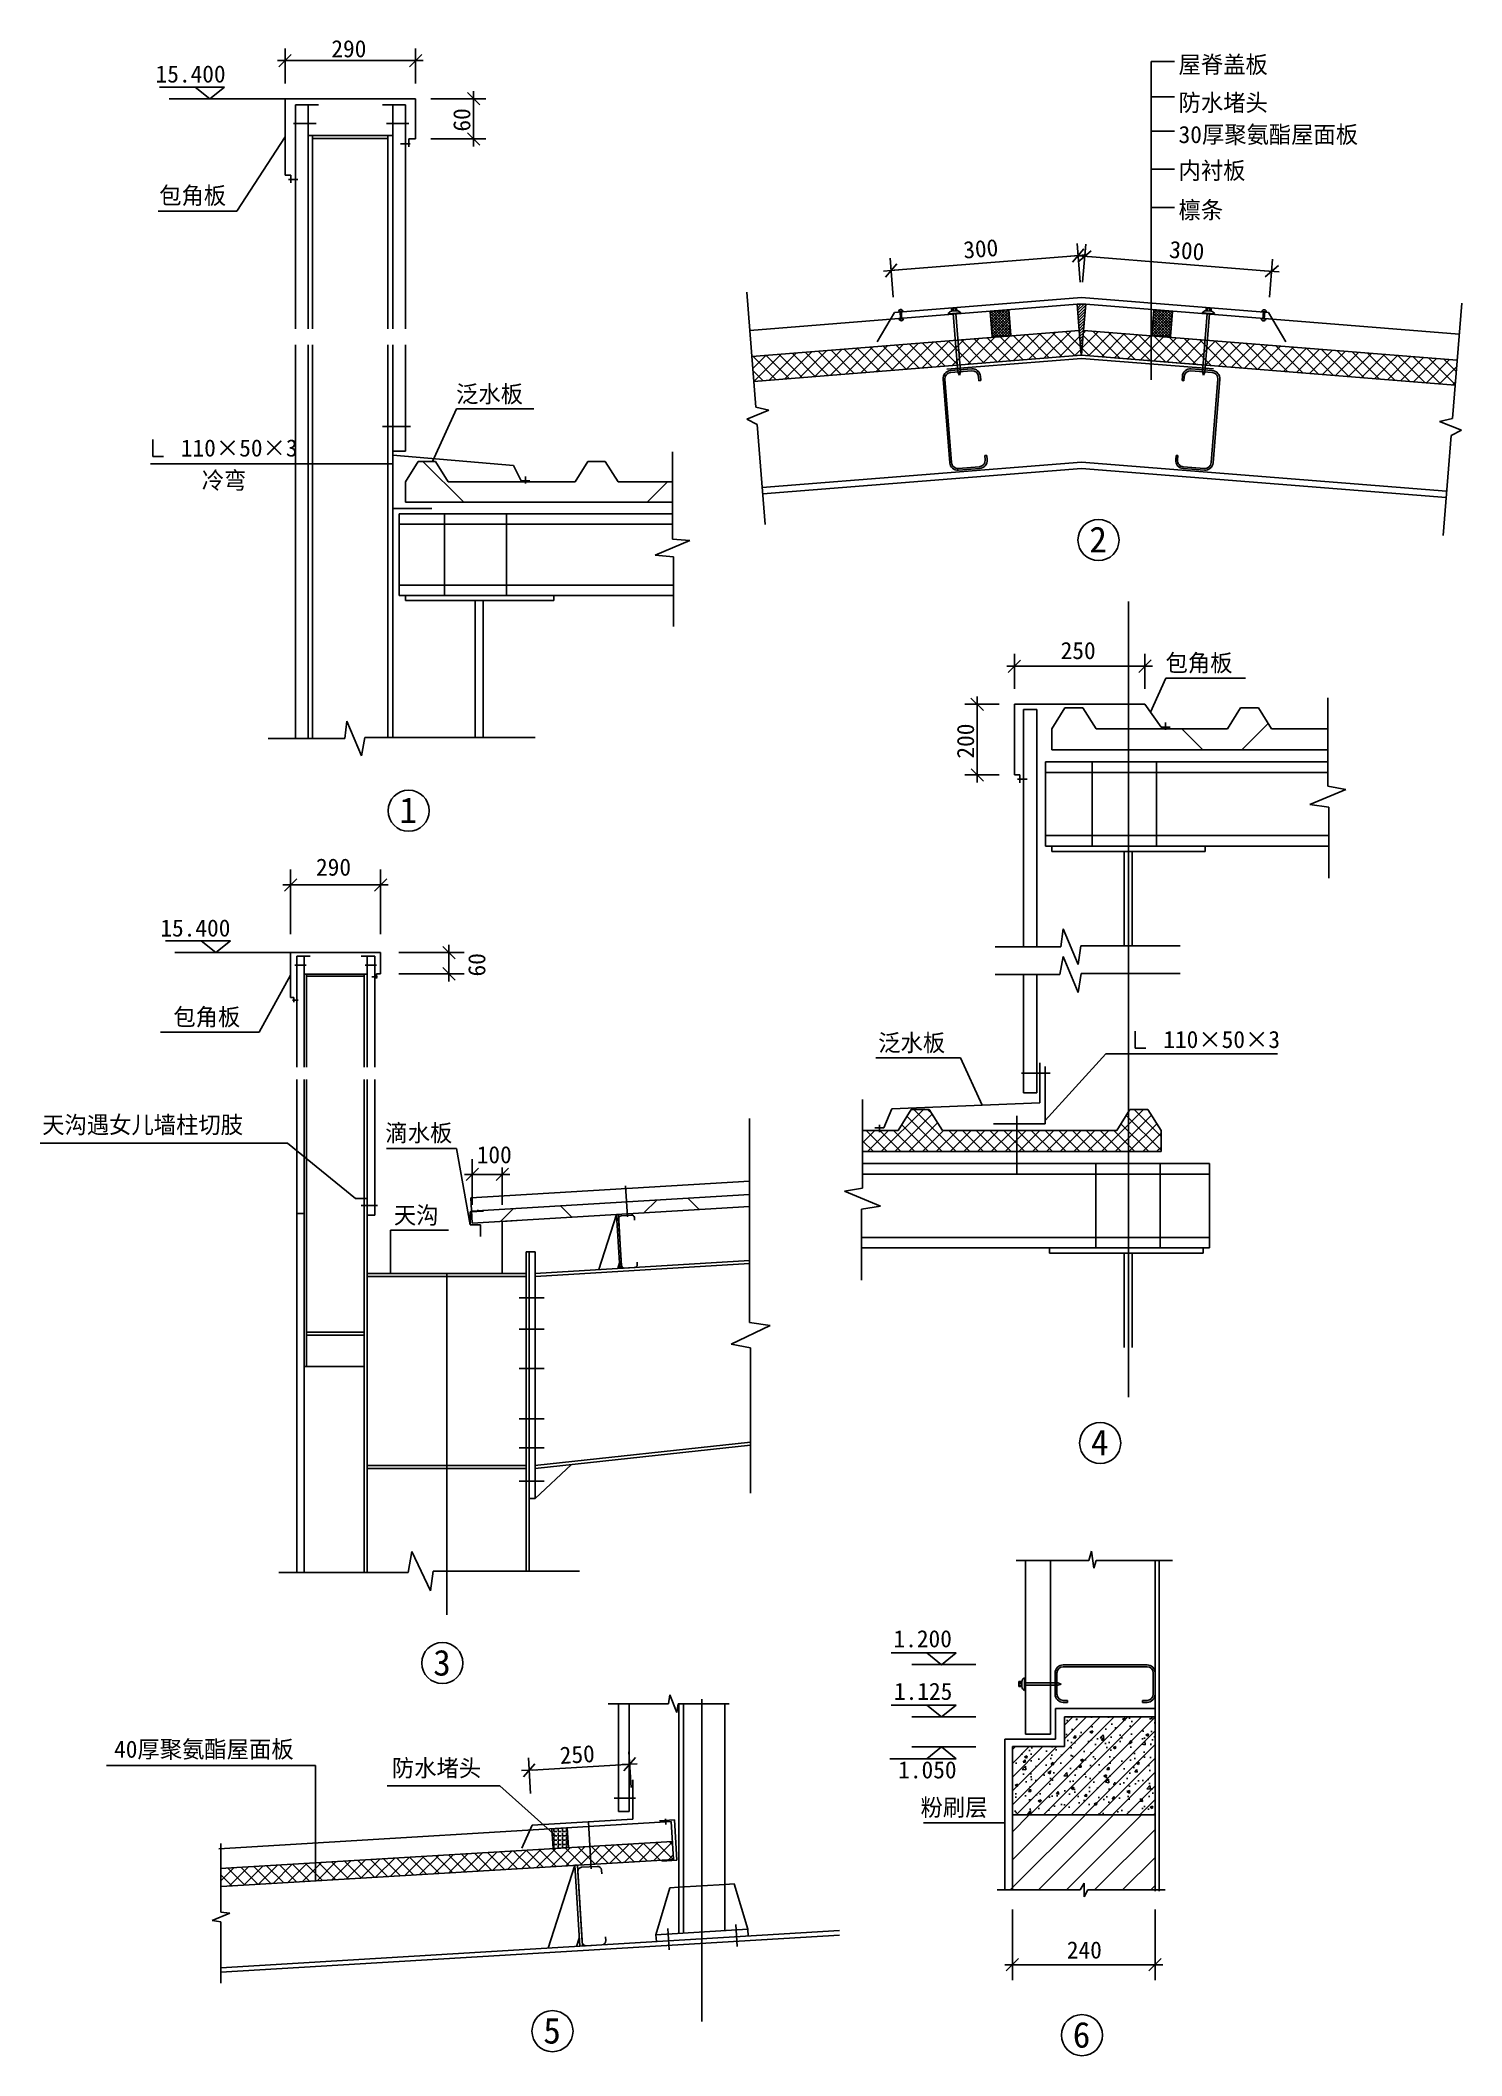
# Model space of a CAD drawing. Header units: metres. Extents: x -3063 to 43313, y -6478 to 59296.
import ezdxf

# ---------------------------------------------------------------- set-up
doc = ezdxf.new("R2010")
doc.units = ezdxf.units.M
for name, color, linetype in [('LT', 7, 'Continuous'), ('T1', 7, 'Continuous'), ('Z', 7, 'Continuous')]:
    doc.layers.add(name, color=color, linetype=linetype)

# ---------------------------------------------------------------- blocks, each defined once
blk = doc.blocks.new('USER1')
blk.add_line((-2.49, 0), (2.49, 0))
at = {"color": 5}
blk.add_lwpolyline([(-2.01, -2.01), (2.03, 2.03)], dxfattribs=at)

msp = doc.modelspace()

# ---------------------------------------------------------------- hatches: boundary and pattern name
h = msp.add_hatch()
h.set_pattern_fill('ANSI31', scale=20.4)
h.paths.add_polyline_path([(31047.09, 50683.78), (30763.98, 50683.78), (30832.32, 49829.59), (30897.4, 49016.06), (30913.67, 49016.06), (30978.75, 49829.59)])
h = msp.add_hatch()
h.set_pattern_fill('ANSI37', scale=20.4)
h.paths.add_polyline_path([(27995.84, 49625.77), (28602.97, 49674.34), (28537.37, 50494.3), (27930.24, 50445.73)])
h = msp.add_hatch()
h.set_pattern_fill('ANSI37', scale=20.4)
h.paths.add_polyline_path([(33880.83, 50445.73), (33273.7, 50494.3), (33208.1, 49674.34), (33815.23, 49625.77)])
h = msp.add_hatch()
h.set_pattern_fill('ANSI37', scale=102.02)
h.paths.add_polyline_path([(20152.41, 48975.18), (20217.49, 48161.66), (30897.4, 49016.06), (30832.32, 49829.59)])
h = msp.add_hatch()
h.set_pattern_fill('ANSI37', scale=102.02)
h.paths.add_polyline_path([(30978.75, 49829.59), (30913.67, 49016.06), (43099.08, 48041.22), (43164.16, 48854.74)])
h = msp.add_hatch()
h.set_pattern_fill('ANSI37', scale=3060)
h.paths.add_polyline_path([(17563.08, 44218.47), (17563.08, 44884.21), (15786.95, 44884.21), (15371.8, 45549.96), (14804.23, 45549.96), (14389.08, 44884.21), (10244.65, 44884.21), (9829.5, 45549.96), (9261.93, 45549.96), (8846.78, 44884.21), (8846.78, 44218.47)])
h = msp.add_hatch()
h.set_pattern_fill('ANSI37', scale=3162)
h.paths.add_polyline_path([(38946.37, 36136.37), (38946.37, 36824.19), (37111.34, 36824.19), (36682.41, 37512.01), (36096.03, 37512.01), (35667.1, 36824.19), (31385.23, 36824.19), (30956.31, 37512.01), (30369.92, 37512.01), (29941, 36824.19), (29941, 36136.37)])
h = msp.add_hatch()
h.set_pattern_fill('ANSI37', scale=979)
h.paths.add_polyline_path([(20076.04, 21235.58), (20076.04, 21627.9), (11007.51, 21083.79), (11030.97, 20692.88)])
h = msp.add_hatch()
h.set_pattern_fill('DOTS', scale=2040.3)
h.paths.add_polyline_path([(33311.68, 4581.81), (33311.68, 4852.42), (30062.44, 4852.42), (30062.44, 3851.49), (28406.14, 3851.49), (28406.14, -1068.77), (28586.06, -1068.77), (28654.35, -1000.49), (28654.35, 3607.57), (30349.05, 3607.57), (30349.05, 4581.81)])
at = {"layer": 'T1'}
h = msp.add_hatch(dxfattribs=at)
h.set_pattern_fill('ANSI37', scale=100)
h.paths.add_polyline_path([(28796.55, 23026.39), (28796.55, 23714.21), (26371.48, 23714.21), (25942.56, 24402.03), (25356.17, 24402.03), (24927.25, 23714.21), (23764.7, 23714.21), (23764.7, 23026.39)])
h.paths.add_polyline_path([(33502.72, 23026.39), (33502.72, 23714.21), (33073.79, 24402.03), (32487.41, 24402.03), (32058.48, 23714.21), (28796.55, 23714.21), (28796.55, 23026.39)])
h = msp.add_hatch(dxfattribs=at)
h.set_pattern_fill('ANSI37', scale=100)
h.paths.add_polyline_path([(17563.49, 514.54), (14866.62, 352.73), (14901.8, -233.64), (17598.68, -71.82)])
h.paths.add_polyline_path([(14901.8, -233.64), (14866.62, 352.73), (2825.65, -369.73), (2825.65, -958.2)])
at = {"layer": 'Z'}
h = msp.add_hatch(dxfattribs=at)
h.set_pattern_fill('ANSI31', scale=100)
h.paths.add_polyline_path([(30349.05, 3607.57), (28654.35, 3607.57), (28654.35, 1382.68), (33311.68, 1382.68), (33311.68, 4581.81), (30349.05, 4581.81)])
h = msp.add_hatch(dxfattribs=at)
h.set_pattern_fill('AR-CONC', scale=5)
h.paths.add_polyline_path([(33311.68, 1382.68), (33311.68, 4581.81), (30349.05, 4581.81), (30349.05, 3607.57), (28654.35, 3607.57), (28654.35, 1382.68)])
h = msp.add_hatch(dxfattribs=at)
h.set_pattern_fill('ANGLE', scale=10)
h.paths.add_polyline_path([(14170.84, 310.98), (14132.13, 955.98), (13626.85, 925.67), (13665.55, 280.67)])

# ---------------------------------------------------------------- linework, layer by layer
for p, q in [((33179.58, 58605.73), (33938.49, 58605.73)), ((33179.58, 48214.91), (33179.58, 58605.73)), ((824.64, 57768.5), (2943.9, 57768.5)), ((1992.22, 57768.5), (2468.06, 57383.3)), ((2468.06, 57383.3), (2943.9, 57768.5)), ((4924.78, 57389.12), (9179.34, 57389.12)), ((4924.78, 54892.59), (4924.78, 57389.12)), ((9179.34, 57389.12), (9179.34, 56075.93)), ((33179.58, 57447.25), (33938.49, 57447.25)), ((5199.41, 56585.32), (5934.69, 56585.32)), ((5679.16, 57187.4), (5263.07, 57187.4)), ((5263.07, 49879.82), (5263.07, 57187.4)), ((5679.16, 57187.4), (6012.03, 57187.4)), ((5679.16, 56188.78), (5679.16, 57187.4)), ((8104.54, 57187.4), (8437.42, 57187.4)), ((8226.74, 56585.32), (8962.02, 56585.32)), ((8437.42, 56188.78), (8437.42, 57187.4)), ((8853.5, 57187.4), (8437.42, 57187.4)), ((8853.5, 49879.82), (8853.5, 57187.4)), ((8437.42, 56188.78), (5679.16, 56188.78)), ((5679.16, 56188.78), (8437.42, 56188.78)), ((5679.16, 49879.82), (5679.16, 56188.78)), ((5679.16, 49879.82), (5679.16, 56188.78)), ((5812.31, 56188.78), (8270.98, 56188.78)), ((5812.31, 49879.82), (5812.31, 56188.78)), ((5812.31, 56088.92), (8270.98, 56088.92)), ((8270.98, 49879.82), (8270.98, 56188.78)), ((8437.42, 49879.82), (8437.42, 56188.78)), ((8691.24, 55914.21), (8999.4, 55914.21)), ((9179.34, 56075.93), (8957.53, 56075.93)), ((8957.53, 56075.93), (8957.53, 55814.19)), ((33179.58, 56333.33), (33938.49, 56333.33)), ((5106.28, 54892.59), (4924.78, 54892.59)), ((5029.48, 54755.76), (5337.64, 54755.76)), ((5106.28, 54640.77), (5106.28, 54892.59)), ((33179.58, 55085.74), (33938.49, 55085.74)), ((783.25, 53724.86), (3348.8, 53724.86)), ((33179.58, 53838.06), (33938.49, 53838.06)), ((19984.09, 51079.07), (20284.89, 47319.13)), ((20084.07, 49829.38), (30763.98, 50683.78)), ((24804.12, 50417.69), (30905.53, 50905.81)), ((30763.98, 50683.78), (31047.09, 50683.78)), ((30832.32, 49829.59), (30763.98, 50683.78)), ((37006.95, 50417.69), (30905.53, 50905.81)), ((30978.75, 49829.59), (31047.09, 50683.78)), ((43232.5, 49708.93), (31047.09, 50683.78)), ((43313.14, 50716.94), (43012.34, 46957)), ((24804.12, 50417.69), (24236.02, 49453.12)), ((25079.24, 50456.39), (24937.35, 50445.04)), ((25098.88, 50210.82), (24957, 50199.47)), ((24987.92, 50449.08), (25007.57, 50203.52)), ((25028.67, 50452.34), (25048.31, 50206.78)), ((26559.07, 50364.74), (26968.85, 50397.52)), ((26668.39, 50550.87), (26831.33, 50563.91)), ((26676.29, 50452.18), (26668.39, 50550.87)), ((26839.22, 50465.22), (26676.29, 50452.18)), ((26721.99, 50555.16), (26729.88, 50456.47)), ((26723.29, 50377.87), (26876.25, 48465.89)), ((26791.57, 50560.73), (26799.46, 50462.04)), ((26804.64, 50384.38), (26957.6, 48472.39)), ((26831.33, 50563.91), (26839.22, 50465.22)), ((35252, 50364.74), (34842.22, 50397.52)), ((35006.43, 50384.38), (34853.47, 48472.39)), ((35087.78, 50377.87), (34934.82, 48465.89)), ((34979.74, 50563.91), (34971.85, 50465.22)), ((34971.85, 50465.22), (35134.78, 50452.18)), ((35142.67, 50550.87), (34979.74, 50563.91)), ((35019.5, 50560.73), (35011.61, 50462.04)), ((35089.08, 50555.16), (35081.19, 50456.47)), ((35134.78, 50452.18), (35142.67, 50550.87)), ((36776.41, 50202.8), (36918.29, 50191.45)), ((36796.05, 50448.37), (36937.94, 50437.02)), ((36846.62, 50444.32), (36826.98, 50198.76)), ((36887.37, 50441.06), (36867.72, 50195.5)), ((37006.95, 50417.69), (37575.05, 49453.12)), ((5263.07, 36505.91), (5263.07, 49359.73)), ((5679.16, 36505.91), (5679.16, 49359.73)), ((5679.16, 36505.91), (5679.16, 49359.73)), ((5812.31, 36505.91), (5812.31, 49359.73)), ((8270.98, 36537.37), (8270.98, 49359.73)), ((8437.42, 36537.37), (8437.42, 49359.73)), ((8853.5, 45885.14), (8853.5, 49359.73)), ((20152.41, 48975.18), (30832.32, 49829.59)), ((30897.4, 49016.06), (30832.32, 49829.59)), ((30913.67, 49016.06), (30978.75, 49829.59)), ((43164.16, 48854.74), (30978.75, 49829.59)), ((20217.49, 48161.66), (30897.4, 49016.06)), ((26516.08, 48563.21), (30905.53, 48914.37)), ((30913.67, 49016.06), (30897.4, 49016.06)), ((35218.26, 48569.35), (30905.53, 48914.37)), ((43099.08, 48041.22), (30913.67, 49016.06)), ((34941.46, 48693.84), (30913.67, 49016.06)), ((26609.1, 45507.77), (26391.07, 48233.07)), ((26670.11, 45512.65), (26452.08, 48237.95)), ((27325.8, 48573.94), (26634.31, 48518.62)), ((26639.19, 48457.6), (27330.69, 48512.92)), ((26876.25, 48465.89), (26925.5, 48361.92)), ((26957.6, 48472.39), (26925.5, 48361.92)), ((27561.73, 48183.45), (27550.34, 48325.81)), ((27561.73, 48183.45), (27622.74, 48188.33)), ((27622.74, 48188.33), (27611.35, 48330.69)), ((34188.33, 48188.33), (34199.72, 48330.69)), ((34249.34, 48183.45), (34188.33, 48188.33)), ((34249.34, 48183.45), (34260.73, 48325.81)), ((35171.88, 48457.6), (34480.38, 48512.92)), ((34485.26, 48573.94), (35176.76, 48518.62)), ((34853.47, 48472.39), (34885.57, 48361.92)), ((34934.82, 48465.89), (34885.57, 48361.92)), ((35140.96, 45512.65), (35358.99, 48237.95)), ((35201.97, 45507.77), (35420, 48233.07)), ((8437.42, 47027.55), (8437.42, 46028.94)), ((8437.42, 44017.33), (8437.42, 47027.55)), ((10512.44, 47268.05), (9732.68, 45549.96)), ((13041.89, 47268.05), (10512.44, 47268.05)), ((20704.87, 47220.34), (19992.52, 46935.66)), ((19992.52, 46935.66), (20329.93, 46756.24)), ((20284.89, 47319.13), (20704.87, 47220.34)), ((20329.93, 46756.24), (20590.57, 43498.32)), ((43012.34, 46957), (42592.36, 46858.2)), ((42592.36, 46858.2), (43304.72, 46573.53)), ((603.86, 46266.29), (603.86, 45713.08)), ((9009.68, 46697.36), (8102.55, 46697.36)), ((42967.31, 46394.11), (42706.67, 43136.18)), ((43304.72, 46573.53), (42967.31, 46394.11)), ((603.86, 45713.08), (950.78, 45713.08)), ((8853.5, 45885.14), (8437.42, 45885.14)), ((8437.42, 45757.13), (12377.72, 45422.21)), ((8846.78, 44884.21), (9261.93, 45549.96)), ((9261.93, 45549.96), (9829.5, 45549.96)), ((10244.65, 44884.21), (9829.5, 45549.96)), ((12377.72, 45422.21), (12626.69, 44917.84)), ((14389.08, 44884.21), (14804.23, 45549.96)), ((14804.23, 45549.96), (15371.8, 45549.96)), ((15786.95, 44884.21), (15371.8, 45549.96)), ((17563.08, 43015.1), (17563.08, 45865.51)), ((20494.55, 44698.46), (30905.53, 45531.35)), ((27756.97, 45742.88), (27817.99, 45747.76)), ((27768.36, 45600.52), (27756.97, 45742.88)), ((27829.38, 45605.4), (27817.99, 45747.76)), ((42822.02, 44578.02), (30905.53, 45531.35)), ((33981.69, 45605.4), (33993.08, 45747.76)), ((34054.09, 45742.88), (33993.08, 45747.76)), ((34042.7, 45600.52), (34054.09, 45742.88)), ((8846.78, 44884.21), (8846.78, 44218.47)), ((10244.65, 44884.21), (14389.08, 44884.21)), ((12626.69, 44917.84), (12909.59, 44917.84)), ((12764.36, 45062.85), (12764.36, 44832.4)), ((15786.95, 44884.21), (17563.08, 44884.21)), ((20510.82, 44495.08), (30905.53, 45326.67)), ((26889.76, 45325.54), (27581.25, 45380.86)), ((26894.64, 45264.53), (27586.14, 45319.85)), ((42805.75, 44374.64), (30905.53, 45326.67)), ((34916.43, 45264.53), (34224.93, 45319.85)), ((34921.31, 45325.54), (34229.81, 45380.86)), ((8846.78, 44218.47), (17563.08, 44218.47)), ((9711.8, 44017.33), (8437.42, 44017.33)), ((8644.2, 43840.98), (17563.08, 43840.98)), ((8644.2, 41178.02), (8644.2, 43840.98)), ((8644.2, 43508.11), (17563.08, 43508.11)), ((10123.67, 41178.02), (10123.67, 43840.98)), ((12152.66, 41178.02), (12152.66, 43840.98)), ((18129.31, 42969.92), (16996.85, 42497.55)), ((17563.08, 43015.1), (18129.31, 42969.92)), ((16996.85, 42497.55), (17594.54, 42441.58)), ((17594.54, 42441.58), (17594.54, 40163.6)), ((8644.2, 41510.89), (17594.54, 41510.89)), ((8644.2, 41178.02), (17594.54, 41178.02)), ((8846.78, 41178.02), (13693.96, 41178.02)), ((8846.78, 41011.58), (8846.78, 41178.02)), ((8846.78, 41011.58), (13693.96, 41011.58)), ((11128.66, 41011.58), (11128.66, 36537.37)), ((11380.59, 41011.58), (11380.59, 36537.37)), ((13693.96, 41011.58), (13693.96, 41178.02)), ((32444.97, 40985.89), (32444.97, 15010.41)), ((33661.84, 38482.94), (33156.67, 37369.87)), ((36261.75, 38482.94), (33661.84, 38482.94)), ((28720.19, 37627.81), (32974.75, 37627.81)), ((28720.19, 35319.69), (28720.19, 37627.81)), ((29941, 36824.19), (30369.92, 37512.01)), ((30369.92, 37512.01), (30956.31, 37512.01)), ((31385.23, 36824.19), (30956.31, 37512.01)), ((32974.75, 37627.81), (33503.87, 36877.6)), ((35667.1, 36824.19), (36096.03, 37512.01)), ((36096.03, 37512.01), (36682.41, 37512.01)), ((37111.34, 36824.19), (36682.41, 37512.01)), ((38946.37, 34952.99), (38946.37, 37838.03)), ((6869.8, 36505.91), (6940.32, 37072.14)), ((6940.32, 37072.14), (7412.69, 35939.68)), ((29017.22, 29715.3), (29017.22, 37455.59)), ((29447.11, 29715.3), (29447.11, 37455.59)), ((29447.11, 29715.3), (29447.11, 37455.59)), ((33503.87, 36877.6), (33796.15, 36877.6)), ((33646.11, 37027.41), (33646.11, 36789.33)), ((4370.64, 36505.91), (6869.8, 36505.91)), ((7412.69, 35939.68), (7523.73, 36537.37)), ((7523.73, 36537.37), (13081.11, 36537.37)), ((29941, 36824.19), (29941, 36136.37)), ((31385.23, 36824.19), (35667.1, 36824.19)), ((37111.34, 36824.19), (38946.37, 36824.19)), ((29731.7, 32995.08), (29731.7, 35746.36)), ((29731.7, 35746.36), (38946.37, 35746.36)), ((29941, 36136.37), (38946.37, 36136.37)), ((31260.24, 32995.08), (31260.24, 35746.36)), ((33356.52, 32995.08), (33356.52, 35746.36)), ((28901.69, 35319.69), (28720.19, 35319.69)), ((28824.89, 35182.86), (29133.04, 35182.86)), ((28901.69, 35067.86), (28901.69, 35319.69)), ((29731.7, 35402.45), (38946.37, 35402.45)), ((38946.37, 34952.99), (39531.38, 34846.4)), ((39531.38, 34846.4), (38361.36, 34358.37)), ((38361.36, 34358.37), (38978.87, 34265.65)), ((38978.87, 34265.65), (38978.87, 31947.03)), ((29731.7, 33338.99), (38978.87, 33338.99)), ((29731.7, 32995.08), (38978.87, 32995.08)), ((29941, 32995.08), (34948.93, 32995.08)), ((29941, 32823.12), (29941, 32995.08)), ((34948.93, 32823.12), (34948.93, 32995.08)), ((29941, 32823.12), (34948.93, 32823.12)), ((32298.56, 32823.12), (32298.56, 29747.8)), ((32558.84, 32823.12), (32558.84, 29747.8)), ((30231.28, 29715.3), (30307.74, 30300.31)), ((30307.74, 30300.31), (30795.77, 29130.29)), ((1017.99, 29906.44), (3137.24, 29906.44)), ((2185.57, 29906.44), (2661.41, 29521.23)), ((2661.41, 29521.23), (3137.24, 29906.44)), ((28095.19, 29715.3), (30231.28, 29715.3)), ((30795.77, 29130.29), (30882.83, 29747.8)), ((30882.83, 29747.8), (34124.96, 29747.8)), ((5102.88, 29521.4), (8039.03, 29521.4)), ((5102.88, 28052.85), (5102.88, 29521.4)), ((5606.14, 29111.73), (5240.05, 29111.73)), ((5301.87, 25781.8), (5301.87, 29402.74)), ((5546.63, 29402.74), (5301.87, 29402.74)), ((5546.63, 28815.32), (5546.63, 29402.74)), ((5546.63, 29402.74), (5742.44, 29402.74)), ((7406.79, 29402.74), (7602.6, 29402.74)), ((7904.03, 29111.73), (7537.94, 29111.73)), ((7847.36, 29402.74), (7602.6, 29402.74)), ((7602.6, 28815.32), (7602.6, 29402.74)), ((7847.36, 25781.8), (7847.36, 29402.74)), ((8039.03, 29521.4), (8039.03, 28831.36)), ((30201.76, 28807.77), (30307.74, 29392.78)), ((30307.74, 29392.78), (30795.77, 28222.76)), ((5546.63, 25781.8), (5546.63, 28815.32)), ((5546.63, 25781.8), (5546.63, 28815.32)), ((5546.63, 28815.32), (7602.6, 28815.32)), ((7602.6, 28815.32), (5546.63, 28815.32)), ((5624.95, 25781.8), (5624.95, 28815.32)), ((5624.95, 28815.32), (7504.7, 28815.32)), ((5624.95, 28756.58), (7504.7, 28756.58)), ((7504.7, 25781.8), (7504.7, 28815.32)), ((7602.6, 25781.8), (7602.6, 28815.32)), ((7751.91, 28736.22), (7933.18, 28736.22)), ((7908.55, 28831.36), (7908.55, 28677.39)), ((8039.03, 28831.36), (7908.55, 28831.36)), ((28095.19, 28807.77), (30201.76, 28807.77)), ((29017.22, 28807.77), (29017.22, 24941.43)), ((29447.11, 28807.77), (29447.11, 24941.43)), ((29447.11, 28807.77), (29447.11, 24941.43)), ((30795.77, 28222.76), (30897.74, 28840.27)), ((30897.74, 28840.27), (34124.96, 28840.27)), ((5209.64, 28052.85), (5102.88, 28052.85)), ((5164.47, 27972.37), (5345.73, 27972.37)), ((5209.64, 27904.72), (5209.64, 28052.85)), ((855.45, 26920.67), (4074.46, 26920.67)), ((32660.42, 26962.01), (32660.42, 26405.58)), ((32660.42, 26405.58), (33005.21, 26405.58)), ((24202.4, 26087.15), (26960.38, 26087.15)), ((26960.38, 26087.15), (27662.55, 24540)), ((29544.58, 25928.63), (29544.58, 24616.08)), ((31703.52, 26219.36), (29717.85, 24047.56)), ((29717.85, 23936.42), (29717.85, 25810.01)), ((37301.06, 26219.36), (31703.52, 26219.36)), ((5301.87, 9294.39), (5301.87, 25382.85)), ((5546.63, 9294.39), (5546.63, 25382.85)), ((5546.63, 16015.7), (5546.63, 25382.85)), ((5624.95, 16015.7), (5624.95, 25382.85)), ((7504.7, 9294.39), (7504.7, 25382.85)), ((7602.6, 9294.39), (7602.6, 25382.85)), ((7847.36, 20957.98), (7847.36, 25382.85)), ((28953.33, 25587.48), (29890.55, 25587.48)), ((23764.7, 21833.19), (23764.7, 24728.05)), ((24719.27, 24421.03), (24462.05, 23807.49)), ((29544.58, 24616.08), (24719.27, 24421.03)), ((24927.25, 23714.21), (25356.17, 24402.03)), ((25942.56, 24402.03), (25356.17, 24402.03)), ((26371.48, 23714.21), (25942.56, 24402.03)), ((29017.22, 24941.43), (29447.11, 24941.43)), ((32058.48, 23714.21), (32487.41, 24402.03)), ((33073.79, 24402.03), (32487.41, 24402.03)), ((33502.72, 23714.21), (33073.79, 24402.03)), ((20076.04, 24105.93), (20076.04, 17446.62)), ((24927.25, 23714.21), (23764.7, 23714.21)), ((24462.05, 23807.49), (24169.76, 23807.49)), ((24319.81, 23898.77), (24319.81, 23660.68)), ((32058.48, 23714.21), (26371.48, 23714.21)), ((28040.5, 23936.42), (29717.85, 23936.42)), ((28796.55, 24195.77), (28796.55, 22292.47)), ((33502.72, 23714.21), (33502.72, 23026.39)), ((-3063.4, 23304.85), (5002.8, 23304.85)), ((8227.44, 23130.42), (10514.02, 23130.42)), ((33502.72, 23026.39), (23764.7, 23026.39)), ((35083.77, 22636.38), (23764.7, 22636.38)), ((31374.12, 19885.1), (31374.12, 22636.38)), ((33470.4, 19885.1), (33470.4, 22636.38)), ((35083.77, 19885.1), (35083.77, 22636.38)), ((10981.71, 21513.79), (20076.04, 22059.45)), ((23764.7, 21833.19), (23179.69, 21736.43)), ((23179.69, 21736.43), (24349.71, 21248.39)), ((35083.77, 22292.47), (23764.7, 22292.47)), ((7223.29, 21498.28), (7602.6, 21498.28)), ((7939.23, 21272.47), (7405.62, 21272.47)), ((7602.6, 21498.28), (7602.6, 19050.7)), ((10965.84, 21056.68), (11393.35, 21084.57)), ((10965.84, 20638.66), (10965.84, 21056.68)), ((11030.97, 20692.88), (10981.71, 21513.79)), ((11007.51, 21083.79), (20076.04, 21627.9)), ((11030.97, 20692.88), (20076.04, 21235.58)), ((11207.86, 21121.73), (11212, 21058.28)), ((24349.71, 21248.39), (23732.2, 21152.06)), ((23732.2, 21152.06), (23732.2, 18837.05)), ((5301.87, 21008.77), (5546.63, 21008.77)), ((7847.36, 20957.98), (7602.6, 20957.98)), ((8366.2, 20466.54), (10250.81, 20466.54)), ((8366.2, 20466.54), (8366.2, 19050.7)), ((10965.84, 20638.66), (11295.59, 20638.66)), ((11295.59, 20638.66), (11295.59, 20255.05)), ((12008.24, 20751.51), (12659.72, 20790.6)), ((12008.24, 19050.7), (12008.24, 20751.51)), ((15160.76, 19175.24), (15739.31, 20975.38)), ((15739.31, 20975.38), (15797.95, 20978.89)), ((15739.31, 20975.38), (15844.86, 19216.28)), ((15797.95, 20978.89), (15903.49, 19219.8)), ((13085.18, 19752.19), (12791.47, 19752.19)), ((12791.47, 9332.08), (12791.47, 19752.19)), ((12889.37, 9332.08), (12889.37, 19752.19)), ((13085.18, 11707.96), (13085.18, 19752.19)), ((35083.77, 20229.01), (23732.2, 20229.01)), ((35083.77, 19885.1), (23732.2, 19885.1)), ((34874.47, 19885.1), (29866.54, 19885.1)), ((29866.54, 19713.15), (29866.54, 19885.1)), ((34874.47, 19713.15), (34874.47, 19885.1)), ((13085.18, 19050.7), (20076.04, 19470.15)), ((13091.04, 18952.97), (20076.04, 19372.07)), ((15776.28, 19212.17), (15834.27, 19392.62)), ((34874.47, 19713.15), (29866.54, 19713.15)), ((32299.04, 19713.15), (32299.04, 16637.82)), ((32559.33, 19713.15), (32559.33, 16637.82)), ((7602.6, 19050.7), (12008.24, 19050.7)), ((12791.47, 19050.7), (7602.6, 19050.7)), ((12791.47, 18952.8), (7602.6, 18952.8)), ((10197.03, 7905.78), (10197.03, 19050.7)), ((13374.48, 18252.56), (12558.13, 18252.56)), ((7504.7, 17138.77), (5624.95, 17138.77)), ((13374.48, 17228), (12558.13, 17228)), ((20754.45, 17351.01), (19473, 16747.33)), ((20076.04, 17446.62), (20754.45, 17351.01)), ((7504.7, 17040.87), (5624.95, 17040.87)), ((19473, 16747.33), (20113.72, 16622.34)), ((20113.72, 16622.34), (20113.72, 11880.16)), ((7504.7, 16015.7), (5546.63, 16015.7)), ((13374.48, 15950.72), (12558.13, 15950.72)), ((13374.48, 14300.7), (12558.13, 14300.7)), ((13374.48, 13359.78), (12558.13, 13359.78)), ((13074.24, 12784.28), (20113.72, 13546.33)), ((13085.18, 12686.99), (20113.72, 13447.86)), ((12791.47, 12784.9), (7602.6, 12784.9)), ((12791.47, 12686.99), (7602.6, 12686.99)), ((13085.18, 11707.96), (14267.87, 12815.02)), ((13374.48, 12272.49), (12558.13, 12272.49)), ((12889.37, 11707.96), (13085.18, 11707.96)), ((8933.69, 9294.39), (9060.72, 9972.8)), ((9060.72, 9972.8), (9664.41, 8691.36)), ((31147.18, 9684.64), (31238.89, 9988.94)), ((31238.89, 9988.94), (31305.58, 9431)), ((4721.77, 9294.39), (8933.69, 9294.39)), ((9664.41, 8691.36), (9758.04, 9332.08)), ((9758.04, 9332.08), (14531.58, 9332.08)), ((28779.44, 9684.64), (31147.18, 9684.64)), ((29082.89, 9684.64), (29082.89, 4013.58)), ((29899.02, 9684.64), (29899.02, 4013.58)), ((31305.58, 9431), (31388.96, 9684.64)), ((31388.96, 9684.64), (33873.41, 9684.64)), ((33311.68, 9684.64), (33311.68, -1104.88)), ((33440.02, 9684.64), (33440.02, -1104.88)), ((24697.79, 6664.79), (26817.05, 6664.79)), ((25865.37, 6664.79), (26341.21, 6279.59)), ((26341.21, 6279.59), (26817.05, 6664.79)), ((27461.27, 6290.81), (25367.56, 6290.81)), ((30047.2, 5318.27), (30047.2, 6011.98)), ((30108.4, 6011.98), (30108.4, 5318.27)), ((33046.44, 6277.21), (30312.43, 6277.21)), ((33046.44, 6216.01), (30312.43, 6216.01)), ((33250.47, 6011.98), (33250.47, 5318.27)), ((33311.68, 6011.98), (33311.68, 5318.27)), ((28867.81, 5732.34), (28867.81, 5568.88)), ((28966.82, 5732.34), (28867.81, 5732.34)), ((28867.81, 5678.57), (28966.82, 5678.57)), ((28867.81, 5608.77), (28966.82, 5608.77)), ((28867.81, 5568.88), (28966.82, 5568.88)), ((28966.82, 5568.88), (28966.82, 5732.34)), ((29044.64, 5856.16), (29044.64, 5445.06)), ((29044.64, 5691.42), (30138.47, 5691.42)), ((29044.64, 5609.8), (30138.47, 5609.8)), ((30138.47, 5691.42), (30246.03, 5650.61)), ((30138.47, 5609.8), (30246.03, 5650.61)), ((17772.44, -2484.13), (17772.44, 5002.23)), ((17922.44, -2475.13), (17922.44, 5002.23)), ((18522.44, -5360.54), (18522.44, 5151.78)), ((19272.44, -2394.13), (19272.44, 5002.23)), ((24697.77, 4962.48), (26817.03, 4962.48)), ((25865.35, 4962.48), (26341.19, 4577.28)), ((26341.19, 4577.28), (26817.03, 4962.48)), ((30062.44, 4852.42), (33311.68, 4852.42)), ((30062.44, 3851.49), (30062.44, 4852.42)), ((30455.26, 5114.24), (30312.43, 5114.24)), ((30455.26, 5053.03), (30312.43, 5053.03)), ((30455.26, 5114.24), (30455.26, 5053.03)), ((33046.44, 5114.24), (32903.62, 5114.24)), ((32903.62, 5114.24), (32903.62, 5053.03)), ((33046.44, 5053.03), (32903.62, 5053.03)), ((27461.27, 4577.92), (25367.56, 4577.92)), ((29082.89, 4013.58), (29899.02, 4013.58)), ((30349.05, 4581.81), (30349.05, 3607.57)), ((30349.05, 4581.81), (33311.68, 4581.81)), ((27461.27, 3602.35), (25367.56, 3602.35)), ((26338.22, 3598.56), (25862.38, 3213.36)), ((26814.05, 3213.36), (26338.22, 3598.56)), ((28406.14, 3851.49), (30062.44, 3851.49)), ((28406.14, 3851.49), (28406.14, -1068.77)), ((28654.35, 3607.57), (30349.05, 3607.57)), ((28654.35, 3607.57), (28654.35, -1068.77)), ((5915.61, 2989.42), (-903.79, 2989.42)), ((5915.61, -772.81), (5915.61, 2989.42)), ((26814.05, 3213.36), (24650.96, 3213.36)), ((8258.83, 2329.06), (11934.68, 2329.06)), ((28586.06, -1068.77), (31037.52, 1382.68)), ((28654.35, -84.37), (30121.39, 1382.68)), ((28654.35, 831.76), (29205.27, 1382.68)), ((28654.35, 1382.68), (33311.68, 1382.68)), ((29502.19, -1068.77), (31953.64, 1382.68)), ((30418.31, -1068.77), (32869.76, 1382.68)), ((2765.68, 274), (17524.79, 1159.54)), ((25749.96, 1118.92), (28406.14, 1118.92)), ((31334.43, -1068.77), (33311.68, 908.48)), ((2804.38, -371), (17563.49, 514.54)), ((2839.56, -957.37), (17598.68, -71.82)), ((13508.51, -2965.37), (14376.32, -265.16)), ((14376.32, -265.16), (14464.28, -259.89)), ((14376.32, -265.16), (14534.64, -2903.8)), ((14464.28, -259.89), (14622.6, -2898.53)), ((32250.55, -1068.77), (33311.68, -7.64)), ((17472.44, -999.43), (17772.44, -981.43)), ((19272.44, -891.43), (19572.44, -873.43)), ((28162.26, -1068.77), (30865.63, -1068.77)), ((30991.87, -849.55), (30865.63, -1068.77)), ((30991.87, -1289.69), (30991.87, -849.55)), ((30991.87, -1289.69), (31118.11, -1068.77)), ((31118.11, -1068.77), (33643.06, -1068.77)), ((33166.68, -1068.77), (33311.68, -923.77)), ((2825.65, -3606.34), (23013.55, -2395.07)), ((2825.65, -3753.46), (23013.55, -2542.19)), ((17023.79, -2529.05), (20021.09, -2349.21)), ((14431.78, -2909.98), (14518.77, -2639.29))]:
    msp.add_line(p, q)
for points in [[(27995.84, 49625.77), (28602.97, 49674.34), (28537.37, 50494.3), (27930.24, 50445.73)], [(33815.23, 49625.77), (33208.1, 49674.34), (33273.7, 50494.3), (33880.83, 50445.73)]]:
    msp.add_lwpolyline(points, close=True)
for centre in [(31463.95, 42987.4), (8953.8, 34151.75), (31517.56, 13516.91), (10054.74, 6335.49), (13647.24, -5677.61), (30923.36, -5807.9)]:
    msp.add_circle(centre, 670.57)
for centre, radius, start, end in [((25009.2, 50439.34), 72.08, 13.68, 175.46), ((25027.03, 50216.52), 72.08, 193.68, 355.46), ((26686.19, 50316.62), 135.92, 94.18, 159.27), ((26851, 50329.81), 135.92, 29.88, 94.97), ((34960.07, 50329.81), 135.92, 85.03, 150.12), ((35124.88, 50316.62), 135.92, 20.73, 85.82), ((36848.26, 50208.5), 72.08, 184.54, 346.32), ((36866.09, 50431.32), 72.08, 4.54, 166.32), ((26655.46, 48254.22), 265.24, 94.57, 184.57), ((26655.46, 48254.22), 204.03, 94.57, 184.57), ((27346.96, 48309.54), 265.24, 4.57, 94.57), ((27346.96, 48309.54), 204.03, 4.57, 94.57), ((34464.11, 48309.54), 265.24, 85.43, 175.43), ((34464.11, 48309.54), 204.03, 85.43, 175.43), ((35155.61, 48254.22), 204.03, 355.43, 85.43), ((35155.61, 48254.22), 265.24, 355.43, 85.43), ((26873.49, 45528.92), 265.24, 184.57, 274.57), ((26873.49, 45528.92), 204.03, 184.57, 274.57), ((27564.98, 45584.24), 204.03, 274.57, 4.57), ((27564.98, 45584.24), 265.24, 274.57, 4.57), ((34246.08, 45584.24), 265.24, 175.43, 265.43), ((34246.08, 45584.24), 204.03, 175.43, 265.43), ((34937.58, 45528.92), 265.24, 265.43, 355.43), ((34937.58, 45528.92), 204.03, 265.43, 355.43), ((30312.43, 6011.98), 265.24, 90, 180), ((30312.43, 6011.98), 204.03, 90, 180), ((33046.44, 6011.98), 265.24, 0, 90), ((33046.44, 6011.98), 204.03, 0, 90), ((29102.73, 5733.28), 135.92, 115.31, 180.4), ((29102.73, 5567.94), 135.92, 179.6, 244.69), ((30312.43, 5318.27), 265.24, 180, 270), ((30312.43, 5318.27), 204.03, 180, 270), ((33046.44, 5318.27), 204.03, 270, 0), ((33046.44, 5318.27), 265.24, 270, 0)]:
    msp.add_arc(centre, radius, start, end)
at = {"layer": 'LT'}
for p, q in [((15898.37, 19305.15), (15806.2, 20841.38)), ((15886.42, 20931.85), (16227.81, 20952.33)), ((16323.4, 20786.76), (16318.28, 20872.11)), ((15988.84, 19224.92), (16330.22, 19245.4)), ((16410.45, 19335.87), (16405.33, 19421.22)), ((17772.44, 2592.31), (17772.46, -248.21)), ((14614.92, -2770.51), (14476.66, -466.15)), ((14596.99, -330.45), (15109.07, -299.73)), ((15252.46, -548.08), (15244.77, -420.06)), ((15383.04, -2724.42), (15375.35, -2596.4)), ((14750.62, -2890.85), (15262.7, -2860.12))]:
    msp.add_line(p, q, dxfattribs=at)
for centre, radius, start, end in [((15891.54, 20846.5), 85.5, 93.43, 183.43), ((16232.93, 20866.99), 85.5, 3.43, 93.43), ((15983.72, 19310.27), 85.5, 183.43, 273.43), ((16325.1, 19330.75), 85.5, 273.43, 3.43), ((14604.68, -458.47), 128.25, 93.43, 183.43), ((15116.75, -427.75), 128.25, 3.43, 93.43), ((14742.94, -2762.83), 128.25, 183.43, 273.43), ((15255.02, -2732.1), 128.25, 273.43, 3.43)]:
    msp.add_arc(centre, radius, start, end, dxfattribs=at)
at = {"layer": 'T1'}
for p, q in [((4924.78, 57889.12), (4924.78, 59032.2)), ((5024.78, 58632.2), (9079.34, 58632.2)), ((9179.34, 57889.12), (9179.34, 59032.2)), ((9679.34, 57389.12), (11473.91, 57389.12)), ((11073.91, 57289.12), (11073.91, 56175.93)), ((9679.34, 56075.93), (11473.91, 56075.93)), ((30865.66, 51404.22), (30764.47, 52669.09)), ((30945.41, 51404.22), (31044.47, 52642.45)), ((24764.25, 50916.1), (24663.06, 52180.96)), ((24794.64, 51790.21), (30696.69, 52262.39)), ((31112.25, 52235.75), (37014.3, 51763.58)), ((37046.82, 50916.1), (37145.88, 52154.33)), ((28720.19, 38127.81), (28720.19, 39268.96)), ((28820.19, 38868.96), (32874.75, 38868.96)), ((32974.75, 38127.81), (32974.75, 39268.96)), ((28220.19, 37627.81), (27105.71, 37627.81)), ((27505.71, 37527.81), (27505.71, 35419.69)), ((29447.11, 37455.59), (29017.22, 37455.59)), ((28220.19, 35319.69), (27105.71, 35319.69)), ((5102.88, 30121.4), (5102.88, 32232.61)), ((8039.03, 30121.4), (8039.03, 32232.61)), ((5104.28, 31732.61), (8037.63, 31732.61)), ((8639.03, 29521.4), (10770.05, 29521.4)), ((10270.05, 29522.8), (10270.05, 29524.2)), ((10270.05, 29521.4), (10270.05, 28831.36)), ((8639.03, 28831.36), (10770.05, 28831.36)), ((10270.05, 28829.96), (10270.05, 28828.56)), ((11030.97, 21292.88), (11030.97, 22784.7)), ((12008.24, 21292.88), (12008.24, 22509.57)), ((11032.37, 22284.7), (12006.84, 22284.7)), ((16034.78, 21910.52), (16095.61, 20896.62)), ((17427.91, 5002.23), (17475.6, 5296.5)), ((17475.6, 5296.5), (17708.81, 4720.22)), ((15460.47, 5002.23), (17427.91, 5002.23)), ((15804.3, 1485.76), (15804.3, 5002.23)), ((16149.28, 1485.76), (16149.28, 5002.23)), ((17708.81, 4720.22), (17746.13, 5002.23)), ((17746.13, 5002.23), (19414.97, 5002.23)), ((16211.55, 2278.49), (16142.66, 3433.76)), ((12932.57, 2082.94), (12863.68, 3238.21)), ((12987.31, 2844.87), (16066.65, 3028.51)), ((16274.05, 2526.73), (16274.05, 1236.1)), ((16356.47, 1920.96), (15661.52, 1920.96)), ((16149.28, 1485.76), (15804.3, 1485.76)), ((12987.79, 1040.12), (12645.21, 297.03)), ((16266.77, 1235.67), (12987.79, 1040.12)), ((14819.53, 1137.55), (14910.78, -383.29)), ((17134.86, 1186.39), (17625.14, 1215.81)), ((17598.68, -71.82), (17524.79, 1159.54)), ((17704.06, -99.54), (17625.14, 1215.81)), ((2825.65, 450.4), (2825.65, -1796.3)), ((17213.78, -128.95), (17704.06, -99.54)), ((17472.44, -999.43), (17023.79, -2529.05)), ((17772.44, -981.43), (19272.44, -891.43)), ((19572.44, -873.43), (20021.09, -2349.21)), ((3119.92, -1829.56), (2543.64, -2062.77)), ((2825.65, -1796.3), (3119.92, -1829.56)), ((2543.64, -2062.77), (2825.65, -2105.24)), ((2825.65, -2105.24), (2825.65, -4116.68)), ((17023.79, -2529.05), (17037.26, -2753.65)), ((17409.07, -2332.21), (17450.31, -3019.5)), ((19633.13, -2195.97), (19676.17, -2913.33)), ((20021.09, -2349.21), (20034.57, -2573.81))]:
    msp.add_line(p, q, dxfattribs=at)
at = {"layer": 'Z'}
for p, q in [((4924.78, 57389.12), (1144.6, 57389.12)), ((3348.8, 53724.86), (4924.78, 56140.86)), ((8437.42, 45471.49), (527.02, 45471.49)), ((5102.88, 29521.4), (1322.7, 29521.4)), ((4074.46, 26920.67), (5102.88, 28787.13)), ((5002.8, 23304.85), (7223.29, 21498.28)), ((10514.02, 23130.42), (10965.84, 20638.66)), ((11934.68, 2329.06), (13775.26, 673.75)), ((17340.07, 1247.36), (17351.16, 1070)), ((28654.35, -1704.88), (28654.35, -4011)), ((33311.68, -1704.88), (33311.68, -4011)), ((28655.75, -3511), (33310.28, -3511))]:
    msp.add_line(p, q, dxfattribs=at)
msp.add_lwpolyline([(13665.55, 280.67), (14170.84, 310.98), (14132.13, 955.98), (13626.85, 925.67)], close=True, dxfattribs=at)

# ---------------------------------------------------------------- block references
at = {"layer": 'T1', "xscale": 100, "yscale": 100, "zscale": 100}
for p, rotation in [((4924.78, 58632.2), 180), ((11073.91, 57389.12), 90), ((11073.91, 56075.93), 270), ((24694.95, 51782.24), 184.57), ((30796.37, 52270.36), 4.57), ((31012.57, 52243.72), 175.43), ((37113.98, 51755.6), 355.43), ((28720.19, 38868.96), 180), ((27505.71, 37627.81), 90), ((27505.71, 35319.69), 270), ((5102.88, 31732.61), 180), ((8039.03, 31732.61), 180), ((10270.05, 29521.4), 90), ((10270.05, 28828.56), 90), ((11030.97, 22284.7), 180), ((12008.24, 22284.7), 180), ((12887.49, 2838.92), 183.41), ((16166.47, 3034.47), 3.41), ((28654.35, -3511), 180), ((33312, -3511), 180)]:
    msp.add_blockref('USER1', p, dxfattribs=dict(at, rotation=rotation))
for p in [(9179.34, 58632.2), (32974.75, 38868.96)]:
    msp.add_blockref('USER1', p, dxfattribs=at)

# ---------------------------------------------------------------- texts
for s, height, p in [('290', 560, (6432.18, 58741.91)), ('屋脊盖板', 560, (34075.63, 58224.6)), ('15.400', 560, (696.78, 57918.39)), ('防水堵头', 560, (34075.63, 56982.28)), ('30厚聚氨酯屋面板', 560, (34075.63, 55941.72)), ('内衬板', 560, (34075.63, 54767.48)), ('包角板', 560, (814.27, 53949.95)), ('檩条', 560, (34075.63, 53477.85)), ('泛水板', 560, (10502.02, 47474.06)), ('   110×50×3', 560, (378.4, 45711.85)), ('冷弯', 560, (2204.12, 44653)), ('2', 843, (31164.22, 42582.29)), ('250', 560, (30227.58, 39101.09)), ('包角板', 560, (33651.07, 38695.79)), ('1', 843, (8654.06, 33746.64)), ('290', 560, (5932.34, 32032.21)), ('15.400', 560, (853.06, 30046.84)), ('包角板', 560, (1276.19, 27142.64)), ('泛水板', 560, (24275.52, 26299.99)), ('   110×50×3', 560, (32434.13, 26407.82)), ('天沟遇女儿墙柱切肢', 560, (-3001.42, 23622.86)), ('滴水板', 560, (8195.83, 23356.97)), ('100', 560, (11175.56, 22646.38)), ('天沟', 560, (8472.94, 20672.16)), ('4', 843, (31217.83, 13111.8)), ('1.200', 560, (24774.78, 6850.16)), ('3', 843, (9755.01, 5925.7)), ('1.125', 560, (24789.23, 5132.94)), ('40厚聚氨酯屋面板', 560, (-656.43, 3245.2)), ('防水堵头', 560, (8407.23, 2630.18)), ('1.050', 560, (24927.57, 2571.39)), ('粉刷层', 560, (25655.51, 1344.13)), ('240', 560, (30429.55, -3308.11)), ('5', 843, (13347.51, -6082.71)), ('6', 843, (30623.63, -6217.7))]:
    msp.add_text(s, height=height).set_placement(p)
for s, rotation, p in [('60', 90, (10967.44, 56316.57)), ('300', 4.57, (27073.04, 52170.44)), ('300', 355.43, (33753.66, 52200.32)), ('200', 90, (27402.47, 35853.87)), ('60', 90, (11456.66, 28742.13)), ('250', 3.41, (13901.76, 3040.56))]:
    msp.add_text(s, height=560, rotation=rotation).set_placement(p)

doc.saveas('drawing.dxf')
